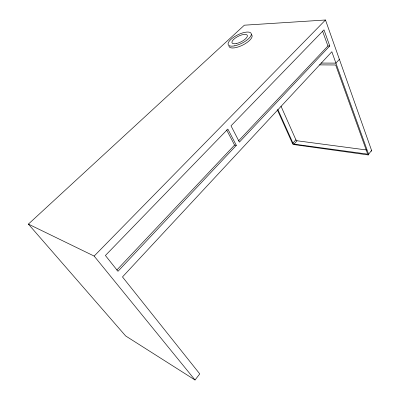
<?xml version="1.0" encoding="UTF-8"?>
<svg xmlns="http://www.w3.org/2000/svg" width="400" height="400" viewBox="0 0 400 400"><rect width="100%" height="100%" fill="white"/><g stroke="black" fill="none" stroke-linecap="round" stroke-linejoin="round"><path stroke-width="0.6" d="M371.055 151.105A1.065 0.645 34.6 0 0 371.535 150.92L371.615 150.7A1.065 0.645 34.6 0 0 371.575 150.42L325.485 20L244.36 25.19L28.385 224.11L125.65 335.945L195.04 380L199.76 373.89L122.485 276.935L331.84 51.75L368.62 154.245A1.07 0.64 34.8 0 1 368.1 154.92L293.58 144.52A0.925 0.51 40.6 0 1 292.68 143.93L277.37 109.89M368.1 154.92L371.575 150.42M277.855 109.49L292.955 143.135A1.18 0.65 40.6 0 0 294.105 144.125L297.035 140.765L366.7 150M292.955 143.135L295.89 139.775L280.98 106.145M339.38 59.32L335.92 63.125L320.97 63.065M236.34 145.355L117.985 271.29L105.4 255.5L227.855 129.09L236.34 145.355L234.565 145.08L226.64 129.94M329.755 45.955L239.4 142.1L231.01 125.83L323.98 29.855L329.755 45.955L327.925 45.995L238.48 140.925M116.82 270.045L234.565 145.08M28.385 224.11L94.145 256.075L325.485 20M319.45 64.875L335.68 64.985L367.71 154.15L294.105 144.125M94.145 256.075L195.04 380M322.545 31.095L327.925 45.995M297.035 140.765A1.175 0.655 40.5 0 1 295.89 139.775M251.41 34.61A12.755 4.705 -26.4 0 1 242.925 44.99A12.755 4.705 -26.4 0 1 228.93 46.045M236.4 43.53A8.52 3.115 -26.4 0 0 247.375 35.545A8.52 3.115 -26.4 0 0 235.185 38.13A8.52 3.115 -26.4 0 0 236.4 43.53M234.845 45.79A12.78 4.675 -26.4 0 0 251.275 33.8A12.78 4.675 -26.4 0 0 232.96 37.72A12.78 4.675 -26.4 0 0 234.845 45.79"/></g></svg>
